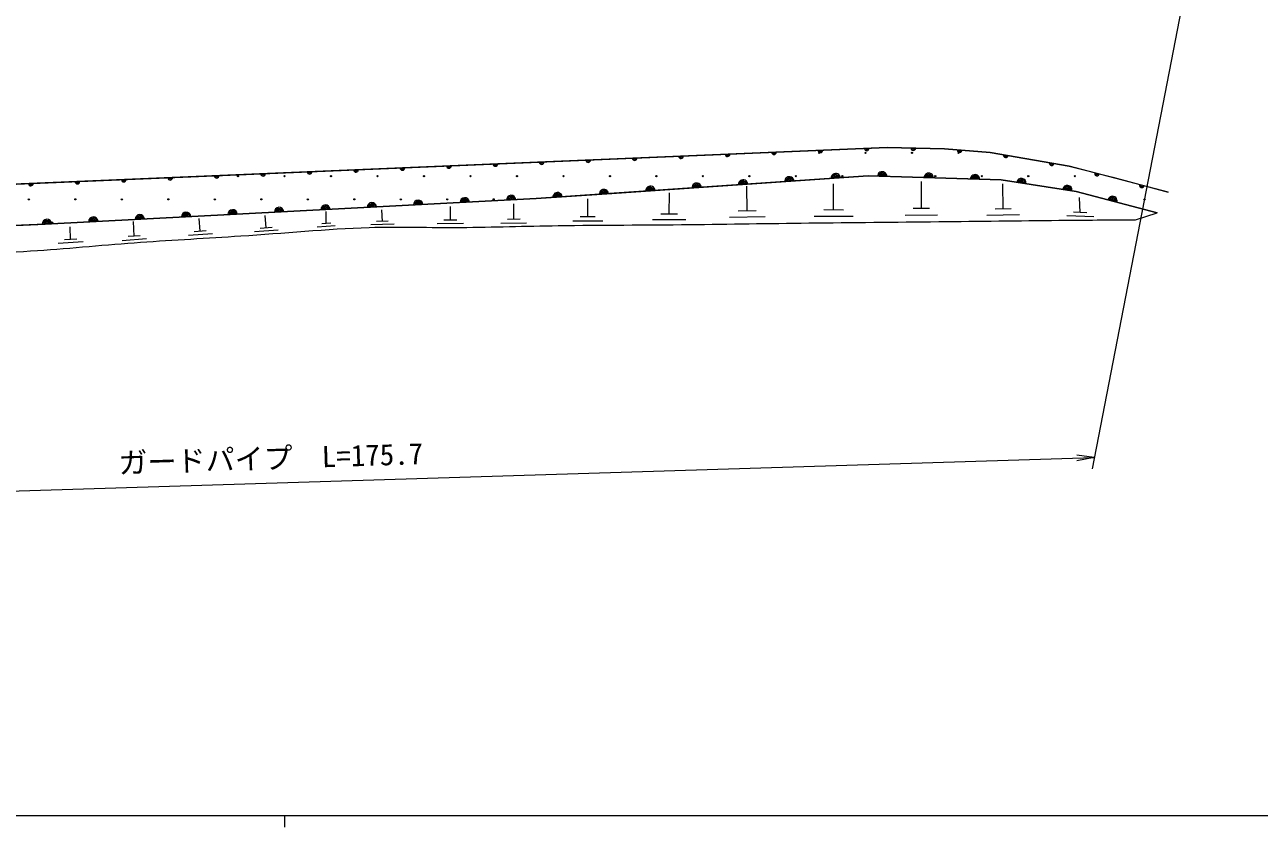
# Model space of a CAD drawing. Units: millimetres, scale not verified. Extents: x 40000 to 680000, y 20000 to 380000.
# Drawn here: x 145637 to 251883, y 204000 to 273024 of the extents above; entities that cross this region are included whole.
import ezdxf
from ezdxf.enums import TextEntityAlignment as Align

# ---------------------------------------------------------------- set-up
doc = ezdxf.new("R2010")
doc.units = ezdxf.units.MM
doc.header["$LTSCALE"] = 1000
for name, color, linetype, lineweight in [('M-BGD', 7, 'Continuous', 13), ('M-STR-HTXT', 7, 'Continuous', 13), ('M-TTL-BAND', 7, 'Continuous', 13)]:
    doc.layers.add(name, color=color, linetype=linetype, lineweight=lineweight)
doc.styles.add('ＭＳ ゴシック', font='')
doc.styles.get('ＭＳ ゴシック').set_extended_font_data('MS Gothic')

msp = doc.modelspace()

# ---------------------------------------------------------------- linework, layer by layer
at = {"layer": 'M-BGD'}
for p, q in [((219851, 262464), (137430, 258995)), ((224794, 262350), (219851, 262464)), ((228736, 262032), (224794, 262350)), ((235513, 260865), (228736, 262032)), ((244034, 258621), (235513, 260865)), ((218212, 260018), (189659, 258066)), ((215248, 257091), (215244, 259331)), ((229669, 259669), (218212, 260018)), ((222801, 257214), (222809, 259538)), ((236128, 258691), (229669, 259669)), ((229842, 257174), (229826, 259337)), ((201103, 256717), (201123, 258573)), ((207818, 256998), (207794, 259129)), ((243087, 256849), (236128, 258691)), ((189659, 258066), (147412, 255881)), ((182268, 256216), (182272, 257401)), ((187720, 256283), (187740, 257613)), ((194094, 256507), (194098, 258048)), ((223502, 257218), (222101, 257209)), ((230543, 257188), (229142, 257160)), ((236465, 256877), (236417, 258175)), ((155064, 254837), (154991, 256087)), ((160744, 255254), (160651, 256370)), ((166411, 255543), (166322, 256602)), ((171584, 255927), (171568, 256966)), ((176917, 256114), (175914, 256087)), ((176416, 256101), (176379, 257108)), ((182830, 256224), (181705, 256208)), ((188267, 256290), (187173, 256275)), ((195382, 256125), (192804, 256119)), ((194738, 256509), (193450, 256506)), ((202532, 256256), (199663, 256250)), ((201820, 256719), (200386, 256716)), ((209371, 256487), (206278, 256444)), ((208592, 257009), (207045, 256988)), ((216932, 256525), (213566, 256537)), ((216089, 257088), (214406, 257094)), ((224200, 256642), (221398, 256623)), ((231247, 256660), (228446, 256606)), ((237648, 256513), (235307, 256592)), ((237050, 256857), (235880, 256896)), ((241215, 256254), (243087, 256849)), ((147412, 255881), (82101, 252922)), ((149589, 254554), (149553, 255642)), ((161802, 255048), (159734, 254902)), ((161261, 255290), (160227, 255217)), ((167464, 255351), (165402, 255205)), ((166926, 255579), (165895, 255506)), ((172364, 255713), (170812, 255622)), ((171972, 255950), (171196, 255904)), ((177428, 255876), (175421, 255822)), ((183392, 255935), (181142, 255905)), ((188810, 255965), (186620, 255935)), ((150669, 254358), (148528, 254207)), ((150125, 254592), (149054, 254516)), ((156125, 254601), (154039, 254449)), ((155585, 254875), (154542, 254799))]:
    msp.add_line(p, q, dxfattribs=at)
for points in [[(67997, 256552), (71213, 256187), (79431, 255631), (84175, 255554), (137430, 258995), (219851, 262464), (224794, 262350), (228736, 262032), (235513, 260865), (239274, 259925), (244034, 258621)], [(67649, 253126), (75380, 252876), (82101, 252922), (147412, 255881), (189659, 258066), (195728, 258479), (218212, 260018), (229669, 259669), (236128, 258691), (243087, 256849)]]:
    msp.add_lwpolyline(points, dxfattribs=at)
for centre in [(214000, 262001), (218000, 262001), (222000, 262001), (226000, 262000), (164000, 260001), (164000, 260001), (168000, 260001), (168000, 260001), (172000, 260000), (172000, 260000), (176000, 260001), (176000, 260001), (180000, 260001), (180000, 260001), (184000, 260000), (184000, 260000), (188000, 260000), (188000, 260000), (192001, 260001), (192001, 260001), (196000, 260001), (196000, 260001), (200000, 260000), (200000, 260000), (204001, 260001), (204001, 260001), (208001, 260001), (208001, 260001), (212000, 260000), (212000, 260000), (216000, 260000), (216000, 260000), (224001, 260001), (224001, 260001), (228000, 260000), (228000, 260000), (232000, 260000), (232000, 260000), (236001, 260001), (236001, 260001), (146000, 258000), (150000, 258000), (154001, 258001), (158001, 258001), (162000, 258000), (166000, 258000), (170001, 258001), (174001, 258000), (178000, 258000), (182001, 258001), (186001, 258001), (242001, 258001), (148001, 256000), (148001, 256000)]:
    msp.add_circle(centre, 50, dxfattribs=at)
for centre, radius, start, end in [((194128, 261381), 200, 182.41019, 2.41019), ((194128, 261381), 100, 182.41019, 2.41019), ((198125, 261550), 200, 182.41019, 2.41019), ((198125, 261550), 100, 182.41019, 2.41019), ((202121, 261718), 200, 182.41019, 2.41019), ((202121, 261718), 100, 182.41019, 2.41019), ((206118, 261886), 200, 182.41019, 2.41019), ((206118, 261886), 100, 182.41019, 2.41019), ((210114, 262054), 200, 182.41019, 2.41019), ((210114, 262054), 100, 182.41019, 2.41019), ((214111, 262223), 200, 182.41019, 2.41019), ((214111, 262223), 100, 182.41019, 2.41019), ((218107, 262391), 200, 182.41019, 2.41019), ((218107, 262391), 100, 182.41019, 2.41019), ((222105, 262412), 200, 178.68208, 358.68208), ((222105, 262412), 100, 178.68208, 358.68208), ((226100, 262245), 200, 175.38229, 355.38229), ((226100, 262245), 100, 175.38229, 355.38229), ((230072, 261802), 200, 170.22618, 350.22618), ((230072, 261802), 100, 170.22618, 350.22618), ((170150, 260372), 200, 182.41019, 2.41019), ((170150, 260372), 100, 182.41019, 2.41019), ((174146, 260540), 200, 182.41019, 2.41019), ((174146, 260540), 100, 182.41019, 2.41019), ((178143, 260709), 200, 182.41019, 2.41019), ((178143, 260709), 100, 182.41019, 2.41019), ((182139, 260877), 200, 182.41019, 2.41019), ((182139, 260877), 100, 182.41019, 2.41019), ((186136, 261045), 200, 182.41019, 2.41019), ((186136, 261045), 100, 182.41019, 2.41019), ((190132, 261213), 200, 182.41019, 2.41019), ((190132, 261213), 100, 182.41019, 2.41019), ((219429, 259981), 400, 358.25655, 178.25655), ((234014, 261123), 200, 170.22618, 350.22618), ((234014, 261123), 100, 170.22618, 350.22618), ((146171, 259363), 200, 182.41019, 2.41019), ((146171, 259363), 100, 182.41019, 2.41019), ((150167, 259531), 200, 182.41019, 2.41019), ((150167, 259531), 100, 182.41019, 2.41019), ((154164, 259699), 200, 182.41019, 2.41019), ((154164, 259699), 100, 182.41019, 2.41019), ((158160, 259868), 200, 182.41019, 2.41019), ((158160, 259868), 100, 182.41019, 2.41019), ((162157, 260036), 200, 182.41019, 2.41019), ((162157, 260036), 100, 182.41019, 2.41019), ((166153, 260204), 200, 182.41019, 2.41019), ((166153, 260204), 100, 182.41019, 2.41019), ((203464, 259009), 400, 3.9112, 183.9112), ((203464, 259009), 300, 3.9112, 183.9112), ((207455, 259282), 400, 3.9112, 183.9112), ((207455, 259282), 300, 3.9112, 183.9112), ((207455, 259282), 200, 3.9112, 183.9112), ((207455, 259282), 100, 3.9112, 183.9112), ((211446, 259555), 400, 3.9112, 183.9112), ((211446, 259555), 300, 3.9112, 183.9112), ((211446, 259555), 200, 3.9112, 183.9112), ((211446, 259555), 100, 3.9112, 183.9112), ((215436, 259828), 400, 3.9112, 183.9112), ((215436, 259828), 300, 3.9112, 183.9112), ((215436, 259828), 200, 3.9112, 183.9112), ((215436, 259828), 100, 3.9112, 183.9112), ((219429, 259981), 300, 358.25655, 178.25655), ((219429, 259981), 200, 358.25655, 178.25655), ((219429, 259981), 100, 358.25655, 178.25655), ((223427, 259859), 400, 358.25655, 178.25655), ((223427, 259859), 300, 358.25655, 178.25655), ((223427, 259859), 200, 358.25655, 178.25655), ((223427, 259859), 100, 358.25655, 178.25655), ((227426, 259737), 400, 358.25655, 178.25655), ((227426, 259737), 300, 358.25655, 178.25655), ((227426, 259737), 200, 358.25655, 178.25655), ((227426, 259737), 100, 358.25655, 178.25655), ((231405, 259406), 400, 351.39033, 171.39033), ((231405, 259406), 300, 351.39033, 171.39033), ((231405, 259406), 200, 351.39033, 171.39033), ((231405, 259406), 100, 351.39033, 171.39033), ((237910, 260233), 200, 165.2464, 345.2464), ((237910, 260233), 100, 165.2464, 345.2464), ((241778, 259215), 200, 165.2464, 345.2464), ((241778, 259215), 100, 165.2464, 345.2464), ((187499, 257954), 400, 2.95949, 182.95949), ((187499, 257954), 300, 2.95949, 182.95949), ((191492, 258191), 400, 3.9112, 183.9112), ((191492, 258191), 300, 3.9112, 183.9112), ((191492, 258191), 200, 3.9112, 183.9112), ((191492, 258191), 100, 3.9112, 183.9112), ((195483, 258464), 400, 3.9112, 183.9112), ((195483, 258464), 300, 3.9112, 183.9112), ((195483, 258464), 200, 3.9112, 183.9112), ((195483, 258464), 100, 3.9112, 183.9112), ((199474, 258737), 400, 3.9112, 183.9112), ((199474, 258737), 300, 3.9112, 183.9112), ((199474, 258737), 200, 3.9112, 183.9112), ((199474, 258737), 100, 3.9112, 183.9112), ((203464, 259009), 200, 3.9112, 183.9112), ((203464, 259009), 100, 3.9112, 183.9112), ((235360, 258807), 400, 351.39033, 171.39033), ((235360, 258807), 300, 351.39033, 171.39033), ((235360, 258807), 200, 351.39033, 171.39033), ((235360, 258807), 100, 351.39033, 171.39033), ((239244, 257866), 400, 345.17352, 165.17352), ((163531, 256715), 400, 2.95949, 182.95949), ((167526, 256921), 400, 2.95949, 182.95949), ((167526, 256921), 300, 2.95949, 182.95949), ((167526, 256921), 200, 2.95949, 182.95949), ((171521, 257128), 400, 2.95949, 182.95949), ((171521, 257128), 300, 2.95949, 182.95949), ((171521, 257128), 200, 2.95949, 182.95949), ((171521, 257128), 100, 2.95949, 182.95949), ((175515, 257334), 400, 2.95949, 182.95949), ((175515, 257334), 300, 2.95949, 182.95949), ((175515, 257334), 200, 2.95949, 182.95949), ((175515, 257334), 100, 2.95949, 182.95949), ((179510, 257541), 400, 2.95949, 182.95949), ((179510, 257541), 300, 2.95949, 182.95949), ((179510, 257541), 200, 2.95949, 182.95949), ((179510, 257541), 100, 2.95949, 182.95949), ((183505, 257747), 400, 2.95949, 182.95949), ((183505, 257747), 300, 2.95949, 182.95949), ((183505, 257747), 200, 2.95949, 182.95949), ((183505, 257747), 100, 2.95949, 182.95949), ((187499, 257954), 200, 2.95949, 182.95949), ((187499, 257954), 100, 2.95949, 182.95949), ((239244, 257866), 300, 345.17352, 165.17352), ((239244, 257866), 200, 345.17352, 165.17352), ((239244, 257866), 100, 345.17352, 165.17352), ((147553, 255889), 400, 2.95949, 182.95949), ((147553, 255889), 300, 2.95949, 182.95949), ((147553, 255889), 200, 2.95949, 182.95949), ((151547, 256095), 400, 2.95949, 182.95949), ((151547, 256095), 300, 2.95949, 182.95949), ((151547, 256095), 200, 2.95949, 182.95949), ((151547, 256095), 100, 2.95949, 182.95949), ((155542, 256302), 400, 2.95949, 182.95949), ((155542, 256302), 300, 2.95949, 182.95949), ((155542, 256302), 200, 2.95949, 182.95949), ((155542, 256302), 100, 2.95949, 182.95949), ((159537, 256508), 400, 2.95949, 182.95949), ((159537, 256508), 300, 2.95949, 182.95949), ((159537, 256508), 200, 2.95949, 182.95949), ((159537, 256508), 100, 2.95949, 182.95949), ((163531, 256715), 300, 2.95949, 182.95949), ((163531, 256715), 200, 2.95949, 182.95949), ((163531, 256715), 100, 2.95949, 182.95949), ((167526, 256921), 100, 2.95949, 182.95949), ((147553, 255889), 100, 2.95949, 182.95949)]:
    msp.add_arc(centre, radius, start, end, dxfattribs=at)
msp.add_open_spline([(67490, 251567), (68203, 251492), (68915, 251399), (69630, 251342), (71376, 251202), (73126, 251122), (74876, 251054), (77119, 250967), (79363, 250897), (81608, 250902), (84373, 250909), (87137, 251041), (89901, 251130), (92398, 251209), (94894, 251327), (97391, 251403), (101143, 251516), (104898, 251534), (108648, 251676), (111455, 251782), (114258, 251970), (117063, 252108), (120126, 252258), (123189, 252393), (126251, 252540), (129822, 252711), (133393, 252876), (136963, 253063), (140223, 253233), (143485, 253388), (146742, 253609), (149701, 253809), (152654, 254102), (155612, 254314), (158483, 254519), (161358, 254674), (164231, 254859), (167916, 255097), (171594, 255466), (175284, 255587), (177906, 255673), (180530, 255562), (183153, 255587), (185951, 255614), (188747, 255709), (191545, 255746), (195320, 255797), (199096, 255797), (202871, 255837), (206282, 255874), (209694, 255934), (213105, 255974), (216835, 256018), (220565, 256048), (224294, 256088), (227744, 256124), (231193, 256168), (234642, 256201), (236833, 256222), (239024, 256237), (241215, 256254)], degree=3, knots=[0, 0, 0, 0, 1, 1, 1, 2, 2, 2, 3, 3, 3, 4, 4, 4, 5, 5, 5, 6, 6, 6, 7, 7, 7, 8, 8, 8, 9, 9, 9, 10, 10, 10, 11, 11, 11, 12, 12, 12, 13, 13, 13, 14, 14, 14, 15, 15, 15, 16, 16, 16, 17, 17, 17, 18, 18, 18, 19, 19, 19, 20, 20, 20, 20], dxfattribs=at)
at = {"layer": 'M-STR-HTXT'}
for p, q in [((246300, 280183), (237493, 234829)), ((237683, 235810), (236176, 236014)), ((65358, 230434), (237683, 235810)), ((237683, 235810), (236192, 235514))]:
    msp.add_line(p, q, dxfattribs=at)
at = {"layer": 'M-TTL-BAND'}
for p, q in [((40000, 205000), (579000, 205000)), ((168000, 205000), (168000, 204000))]:
    msp.add_line(p, q, dxfattribs=at)

# ---------------------------------------------------------------- texts
at = {"layer": 'M-STR-HTXT', "style": 'ＭＳ ゴシック'}
msp.add_text('ガードパイプ\u3000L=175.7', height=1833, rotation=1.787, dxfattribs=at).set_placement((166861, 234273), align=Align.BOTTOM_CENTER)

doc.saveas('drawing.dxf')
